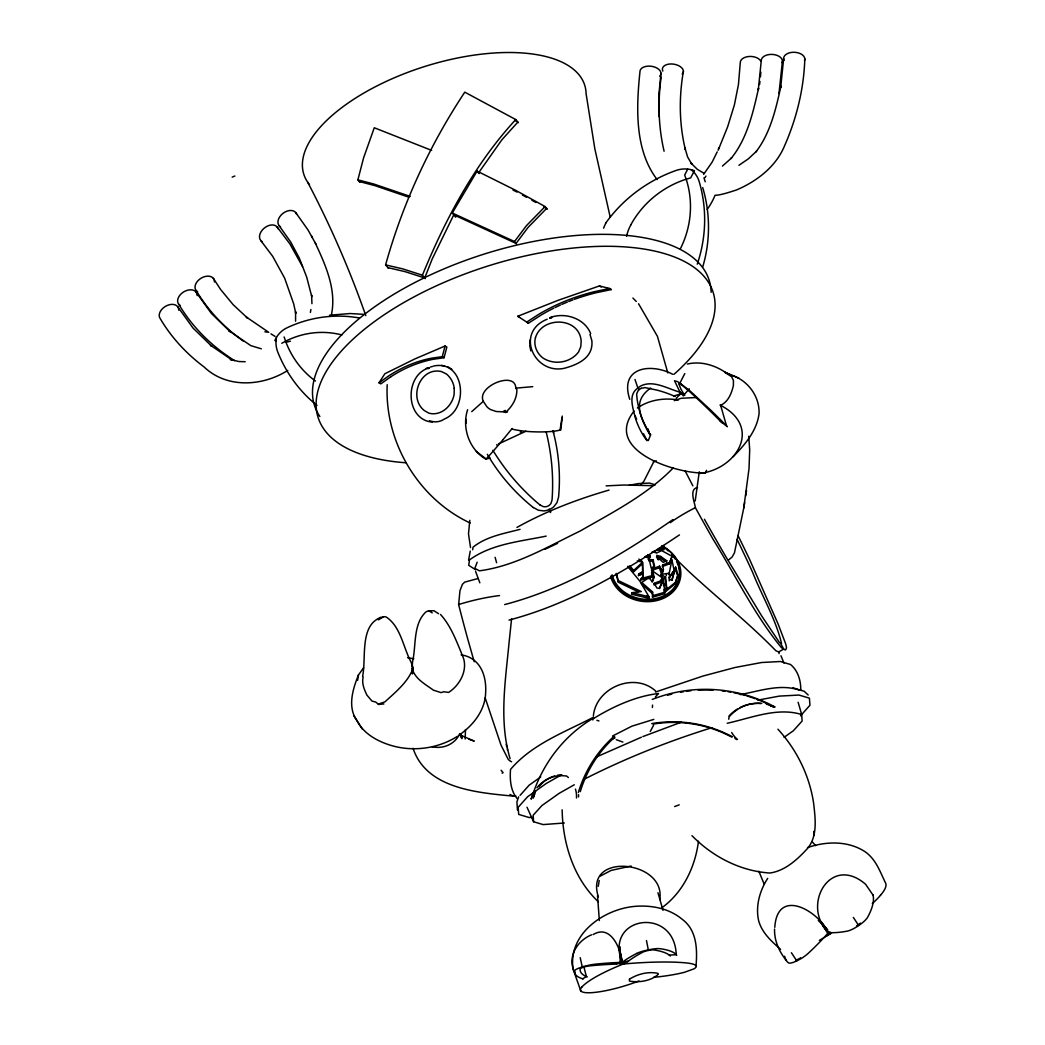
<?xml version="1.0" encoding="UTF-8"?>
<svg xmlns="http://www.w3.org/2000/svg" width="1045" height="1045" viewBox="0 0 1045 1045"><rect width="100%" height="100%" fill="white"/><g stroke="black" fill="none" stroke-linecap="round" stroke-linejoin="round"><path stroke-width="1.5" d="M620.142 946.848L620.142 964.313A84.658 13.415 -5.5 0 1 685.311 962.824A44.021 6.975 -5.5 0 1 693.919 968.872L684.645 972.229A42.858 6.792 -5.5 0 1 653.634 977.323M696.035 965.789C697.42 949.226 696.884 930.024 682.15 919.247C670.237 909.32 654.653 905.662 639.409 906.119C606.622 906.76 567.553 932.754 573.091 969.159L580.863 991.104M669.205 580.876L669.479 576.605L674.156 570.335L671.896 559.937L668.904 574.789L669.166 573.248L661.08 574.332L660.819 575.873L662.086 577.349L665.273 578.786L666.436 588.962L664.724 592.267L652.811 595.676L652.55 597.204L664.502 593.73L666.697 587.421L665.534 577.245L661.08 574.332M362.589 676.415C366.599 657.958 358.696 622.428 383.567 616.746A10.306 7.289 67 0 1 386.167 616.994C400.784 626.53 403.226 647.482 411.025 662.047A203.017 143.57 67 0 1 413.075 667.794L412.135 671.922M474.208 661.746L467.964 639.788A290.001 50.735 75.1 0 1 458.637 604.546L459.957 590.725L462.412 584.351L464.698 582.13L478.166 578.473M562.262 416.08L560.042 430.161M465.156 738.998L465.495 729.58M782.444 61.08L778.969 93.501M783.645 58.638L780.667 87.649L780.942 86.069C775.926 108.863 770.439 133.015 756.005 151.812L756.58 151.159L748.403 158.814L738.919 165.293M804.807 58.873C803.879 88.786 796.63 118.346 784.612 145.712C776.017 166.677 756.698 181.412 736.32 190.033C729.893 192.071 720.266 195.324 715.067 195.284C713.043 200.261 710.326 205.003 707.204 209.366M430.462 366.991L432.447 366.508M295.578 321.207L295.591 311.645L295.761 313.369L293.671 303.808L284.632 278.127L272.719 256.378L260.701 240.441M691.96 835.673C712.585 856.678 740.304 871.125 769.917 873.032C784.299 870.942 796.029 860.727 805.656 850.46C818.039 838.234 815.427 819.607 813.715 803.932C809.757 776.148 796.904 749.827 777.924 729.227M620.338 954.163L621.684 962.38L616.628 964.104M652.367 707.504L652.563 705.101M760.46 76.742L760.851 72.105M591.888 341.023C593.364 357.978 577.493 364.744 564.196 368.31C534.099 374.763 514.767 332.153 547.162 319.221M699.275 471.765L695.199 500.947M529.815 344.001L530.22 339.821M562.092 417.909L560.851 429.861A45.588 9.248 5.9 0 1 530.56 431.663A23.33 4.729 5.9 0 1 511.893 429.051M550.689 510.861L550.506 512.533L549.108 509.268M728.757 719.247L729.031 716.974A39.919 39.018 82 0 1 761.792 703.389M363.137 677.016C361.583 683.352 364.222 689.478 366.913 695.095L371.968 701.091L375.638 702.018L378.29 704.121L384.965 701.848C395.389 692.247 408.882 681.288 413.102 667.859M759.584 84.501L759.95 81.405M661.158 77.108C657.736 101.731 658.402 126.994 664.097 151.225M728.443 560.068L732.153 556.972L734.478 552.805L743.766 507.988L749.017 468.643L749.696 450.029L748.729 436.222M660.962 73.163L658.833 95.16L659.134 116.661M511.593 618.679L509.006 643.25C505.388 681.418 498.87 721.377 510.091 758.644M469.806 520.319L468.5 533.89L470.524 547.541M468.617 560.055L470.237 551.107M472.653 549.788L473.032 547.188C486.356 536.451 503.925 533.564 520.07 529.345M627.131 962.158A162.249 30.24 -12.3 0 1 642.714 952.217A6.597 1.228 -12.3 0 1 648.422 950.414L646.476 940.578M718.137 150.31L727.647 126.798L734.413 104.853L738.449 84.527L740.265 62.778A10.554 6.453 2.6 0 1 749.121 56.469A10.554 6.453 2.6 0 1 760.904 61.328M357.612 680.36L358.448 674.992L363.608 667.768M276.389 337.509L276.193 338.737A26.608 24.009 -65 0 0 277.813 352.178A147.933 133.499 -65 0 0 317.04 405.421M683.43 71.204C678.884 97.028 679.132 123.819 685.311 149.37L684.854 147.619L687.571 156.894L691.947 164.418L690.863 162.981L697.263 169.29L704.03 173.3M659.722 899.562C666.449 860.179 583.41 851.453 598.393 896.897M698.465 841.212C695.291 866.827 683.051 892.508 661.772 907.831M743.766 507.988L744.641 502.606M745.647 496.022L746.548 490.51M638.168 591.757L618.392 582.287L616.694 573.509M628.62 566.351L633.466 571.942L633.727 570.413L642.531 562.262L642.884 571.471L638.717 574.032L638.456 575.573L642.57 574.018L642.832 572.477L638.717 574.032M618.653 580.759L641.264 591.574L631.859 592.698L631.598 594.239L648.736 598.276L648.984 596.734L639.919 581.242L627.64 566.364M641.421 562.354L641.682 560.825L640.167 561.622L637.28 560.904M642.57 571.484L642.531 562.262M642.832 572.477L643.211 575.847L640.65 580.171L651.923 577.101L651.74 569.107L659.539 566.168L661.367 569.277L661.903 574.698L659.277 567.696L659.539 566.168M662.203 577.741L660.688 580.863L654.17 583.332L653.909 584.86L660.427 582.392L662.203 577.741L652.864 571.21L653.909 576.592L652.224 582.13L649.324 577.336L641.748 582.496L641.499 584.037L652.302 593.482L652.55 597.204M643.211 575.847L642.949 577.389L642.57 574.018M648.083 559.219L650.317 555.94L647.652 554.79M649.206 559.389L648.945 560.93L652.798 561.361L654.248 567.553L654.51 566.024L653.06 559.82L649.206 559.389L651.166 568.114L654.51 566.024M650.317 555.94L650.055 557.481L646.071 555.757M649.063 578.878L649.324 577.336M652.798 561.361L653.06 559.82M651.74 569.107L651.479 570.648L659.277 567.696M654.653 552.505L654.915 550.976L652.054 552.047M652.864 571.21L653.647 578.133L652.811 580.902M653.647 578.133L653.909 576.592M652.302 593.482L652.563 591.94L641.748 582.496M666.475 562.249L666.736 560.708L660.558 556.423L656.756 555.352L658.481 558.304L658.232 559.846L656.495 556.88L660.296 557.965L665.247 561.4M660.296 557.965L660.558 556.423M661.629 546.862L664.32 548.089L664.058 549.631L656.521 550.375M661.106 570.818L661.367 569.277M672.105 556.28L669.531 562.38L662.608 565.005L662.347 566.547L669.283 563.921L672.105 556.28L661.733 550.637L656.182 553.132L654.915 550.976M660.427 582.392L660.688 580.863M662.086 577.349L662.347 575.808M662.608 565.005L663.379 569.525L661.903 574.698M659.617 588.57L663.379 579.021L664.751 592.202L674.952 584.05L677.983 574.92L675.645 567.148L671.765 580.328L669.466 579.335M663.836 584.024L663.575 585.566L663.118 580.55M665.273 578.786L665.534 577.245M666.227 575.795L666.488 574.254M669.283 563.921L669.531 562.38M666.436 588.962L666.697 587.421M671.635 561.478L671.896 559.937M669.479 576.605L669.218 578.146L674.156 570.335M671.935 580.406L675.645 567.148M674.952 584.05L677.983 574.92M598.236 886.343L599.229 880.517M310.391 312.442L310.901 309.516M331.487 314.44C336.686 289.4 325.348 264.581 314.976 242.362M551.577 317.758L549.748 318.02L551.721 316.988C566.455 312.507 584.743 318.738 590.686 333.629M412.292 665.73L412.657 669.714M593.377 715.864C596.042 687.714 634.067 671.7 655.45 690.849M779.074 653.647L778.93 651.819A40.363 9.653 61 0 1 775.717 650.565C748.155 622.311 716.909 597.622 688.002 570.688L673.372 556.449M359.833 182.209L357.886 179.858L363.582 157.899L374.28 127.764L431.663 150.389M390.791 376.775L380.798 383.881L379.008 382.81L389.014 375.704A262.844 167.579 87.8 0 1 431.232 358.252L442.283 356.672L445.065 346.013L446.855 347.084L444.06 357.73L433.022 359.323A262.844 167.579 87.8 0 0 390.791 376.775M702.71 267.011C710.404 241.277 710.443 213.337 702.697 187.604M388.505 268.395L385.605 264.894C402.573 203.684 429.73 145.098 464.777 92.156L515.76 119.561L518.372 122.722M467.624 409.718C461.629 427.718 469.27 449.507 485.847 459.16A45.588 1.698 -51 0 0 502.972 439.697M358.448 674.992C352.818 689.034 347.227 706.982 356.92 720.58C363.516 733.59 377.258 741.245 390.817 745.346C412.971 752.06 437.881 748.703 457.462 736.307M413.297 671.008L412.383 673.907L412.004 670.825M662.164 573.156L663.379 569.525M592.828 719.979L593.273 718.712C612.906 706.603 635.582 696.218 658.507 693.514L655.424 696.871M535.576 791.156L533.133 798.067L534.648 793.978M532.623 795.062L531.121 799.151L533.603 792.032A145.255 136.085 80.6 0 1 594.017 717.758M477.147 562.236L474.848 568.362L479.42 570.818C515.564 566.05 547.828 546.613 580.184 531.017C612.592 512.377 646.986 494.938 673.307 467.846M706.538 470.328L705.493 473.032C676.742 474.077 602.573 450.735 634.067 411.09M681.81 393.207L679.224 394.997M425.276 278.649L422.415 275.188C445.353 219.189 474.521 164.3 515.76 119.561M653.569 725.308L650.277 731.487M717.21 151.865L712.141 162.132L703.612 174.371M663.379 579.021L659.29 588.361L656.913 588.008L654.17 583.332M654.131 461.041L643.824 481.353L640.624 484.945M684.788 373.574L679.89 383.136L681.183 384.599M687.714 169.199L684.684 174.959L686.709 180.876A98.622 93.567 -23.5 0 1 680.386 248.762M767.696 878.388C759.61 890.915 755.326 906.289 758.722 921.076C762.301 933.198 771.51 941.271 780.576 949.396M797.466 959.519L796.747 960.864A13.35 3.671 -33.3 0 1 788.217 962.706A147.632 40.624 -33.3 0 1 784.625 956.214M455.711 217.177L452.276 213.023L477.095 171.106L515.485 190.229L545.111 206.57L547.345 209.274M379.008 382.81L384.86 373.744L414.774 358.971L445.065 346.013M518.66 796.839L516.922 801.881L517.458 810.058M478.558 172.869L501.913 139.756L517.85 122.095L515.159 120.567M471.713 411.652L483.312 401.319L486.918 406.753A14.212 12.644 86.5 0 0 491.085 409.771L496.257 411.508L504.748 411.952M516.452 243.877L514.506 241.526L526.458 225.642L545.111 206.57M718.346 148.912L719.221 147.789M699.745 473.45C736.634 469.362 763.059 426.961 720.018 405.029M689.256 388.805L684.253 394.592L681.066 393.521A203.017 25.537 38 0 1 679.655 391.47M676.259 398.367L681.209 392.75M733.12 456.756C744.876 444.7 756.698 431.154 759.049 413.794C759.819 396.734 748.22 380.811 732.231 375.403M520.096 795.336L529.149 785.187L540.709 776.957M800.548 715.812L809.953 705.244L809.418 698.164L798.981 695.056L779.348 696.101L757.965 700.111M378.303 619.045L380.315 617.334M633.466 571.942L642.27 563.804M650.656 388.009C631.65 401.659 640.663 416.864 649.69 433.949L650.748 434.615L648.292 440.572L646.581 439.605L643.498 433.793M550.637 317.889L551.721 316.988L549.866 318.189M459.434 734.87C473.307 725.217 485.22 710.234 485.638 692.717C486.683 675.331 480.086 657.71 461.132 654.836M664.986 590.738L675.214 582.509M600.496 875.997L611.103 870.42L631.115 866.018M672.941 519.6C621.409 555.287 565.672 588.596 504.67 604.572M612.514 736.02L631.898 726.17L653.83 719.378M722.435 166.077L731.591 157.926L731.017 158.54C747.188 138.763 753.066 112.533 758.605 88.133L758.304 89.713L761.269 60.688A10.607 6.479 2.6 0 1 773.065 54.471A10.607 6.479 2.6 0 1 782.143 62.752M428.267 368.689L429.351 367.84C404.533 374.293 404.598 419.646 432.29 422.115M506.812 412.357L507.57 411.769M621.631 962.732L625.602 961.609M784.077 737.326L793.39 730.729L802.129 721.024L801.698 714.532L798.119 702.24M679.459 534.909C626.739 570.1 570.674 603.892 508.98 620.103M582.705 978.799L586.349 976.539L583.789 966.364M574.358 299.366A262.844 219.019 39.1 0 1 596.133 292.744L611.312 289.556L609.522 288.485L594.357 291.686A262.844 219.019 39.1 0 0 539.05 314.127L526.654 322.134L528.443 323.205L540.84 315.211A262.844 219.019 39.1 0 1 553.824 308.144M774.789 927.346C777.362 886.957 818.339 910.783 828.385 932.597L827.64 933.094L821.67 923.819L823.643 925.374M593.116 934.583C610.816 923.806 620.887 948.912 622.088 962.367C603.853 915.903 674.547 905.871 676.219 954.66L669.309 955.13M638.456 575.573L642.623 573.013M378.394 619.855L383.567 616.746M637.372 408.02C649.219 399.765 664.424 397.57 678.466 400M516.922 527.425C545.921 511.253 577.206 499.275 609.065 490.079M778.93 651.819L783.672 649.089A40.167 5.708 60.4 0 0 785.657 649.872L786.532 647.835L785.788 644.138L778.225 624.27L749.774 559.793A290.001 41.199 60.4 0 0 737.992 535.536M561.766 774.672L546.287 783.45L527.568 796.773L518.163 807.328L518.699 814.408L529.136 817.53L532.153 817.36M574.293 784.769L559.193 793.312L541.898 805.564L533.159 815.257L533.577 821.749L543.152 824.596L564.352 822.99M498.583 443.916L525.896 431.219M281.784 343.269L287.101 340.461A98.962 88.263 -87.8 0 1 341.885 334.949M502.136 773.169L503.102 772.66L501.104 770.269M287.741 370.439C262.582 386.389 226.804 388.714 204.18 367.03C186.676 353.941 171.484 337.666 160.342 318.816A10.607 7.263 -32 0 1 166.769 305.649A10.607 7.263 -32 0 1 178.747 310.247M591.548 934.831C577.088 940.709 566.808 957.155 574.737 972.477M544.785 549.343L557.599 543.361M593.482 717.236C564.705 732.179 532.009 744.079 510.522 769.433C509.751 779.505 510.469 790.738 517.288 798.798M595.937 757.168L641.382 737.221M585.344 778.643C626.02 758.095 668.473 741.153 711.998 727.66M830.004 931.892L828.659 932.545L821.527 922.944M666.736 560.708L663.235 562.38L658.481 558.304M428.215 368.336L429.351 367.84M611.887 739.285L614.852 738.031M641.277 388.322L644.974 387.604L657.148 390.151A225.328 134.387 -35 0 1 675.188 396.538M528.443 323.205L517.758 316.269L558.134 300.307L599.386 285.951L609.522 288.485M232.186 177.114L234.877 176.017M655.463 692.038L702.998 676.037L735.171 667.468L761.609 662.517L780.471 661.498L790.516 664.502C798.053 670.655 800.914 680.687 800.77 690.118M642.858 736.581L681.209 722.213M674.639 806.544L679.211 804.846M433.466 366.077C464.685 359.271 469.597 408.909 444.347 419.019A17.282 11.822 72.7 0 1 443.315 419.685C439.174 422.245 433.975 422.428 429.469 420.73M674.273 400.614L681.288 398.263L696.27 397.531M653.308 461.825L656.391 460.897M673.868 395.964L682.111 393.495M412.239 666.423A201.411 171.628 -75.8 0 1 412.54 661.864C416.315 645.823 412.866 623.839 426.033 611.834A10.489 8.935 -75.8 0 1 428.972 610.855L434.002 610.737L438.56 613.689M640.912 578.63L652.184 575.573M727.202 723.258C751.277 718.019 777.167 706.956 801.698 714.532M740.16 694.598C759.624 691.111 780.667 683.273 800.091 690.392M807.524 847.573C826.099 841.238 847.691 840.585 864.737 851.492C875.984 859.068 880.099 871.909 885.781 883.495A45.575 13.402 -28.7 0 1 880.439 895.278M286.108 342.237L290.445 341.206M505.271 410.855L503.468 411.286L505.963 412.592M426.229 368.349L429.025 367.709M687.401 364.052C701.365 360.708 716.23 365.515 727.529 373.862M628.567 961.021L622.271 962.314L620.142 951.42L620.625 958.174M629.208 485.272L638.417 483.587L649.428 483.064L655.333 484.854M546.182 536.111C520.214 541.493 491.542 543.87 469.505 559.885L468.722 565.293L475.671 569.799M329.488 315.237L350.01 313.539L363.634 314.336M515.642 388.165L532.728 386.663M378.342 704.487L383.881 703.938M658.285 548.69L664.32 548.089M413.062 748.298C426.478 789.066 478.257 792.711 513.709 796.172L515.93 795.976M520.24 432.068L521.194 432.016M606.139 485.86L623.917 485.024L652.89 485.677M264.881 331.801L268.722 332.31L246.241 316.988L247.678 318.202L233.166 304.696L220.613 289.491L213.337 278.349M697.524 487.453C688.89 489.099 694.559 502.005 695.395 507.661A290.001 41.199 60.4 0 0 713.173 539.442C735.549 575.468 754.281 614.512 781.216 647.404A40.167 5.708 60.4 0 0 783.672 649.089L780.68 643.38M245.209 361.714L238.835 361.531L230.266 359.428L231.964 359.95L210.489 345.229L211.926 346.444L193.025 328.052L177.598 306.603M615.897 964.117A162.249 28.907 -12.4 0 0 590.059 965.828A6.597 1.176 -12.4 0 0 583.567 967.161L582.261 966.991A12.762 2.273 -12.4 0 0 574.868 970.57A141.088 25.132 -12.4 0 0 583.149 978.943M261.341 348.821L250.852 345.66L228.829 330.625L230.305 331.814L211.39 313.435L195.964 291.973M407.589 657.645L413.833 658.82M441.565 365.371L444.621 366.077M644.739 556.854L648.344 557.677M385.605 264.894L402.782 268.892L422.415 275.188M622.885 742.068L616.302 739.703M387.852 267.611L405.068 271.648L424.714 277.97L432.238 258.912L453.765 214.826L516.073 243.42L527.999 227.496L546.626 208.399L543.949 206.923M631.859 592.698L648.984 596.734M606.962 288.472L611.312 289.556M357.886 179.858L373.653 183.972L410.228 196.408M359.258 181.517L374.868 185.618L408.752 197.178M766.338 704.069L775.05 707.034L768.402 703.612A145.255 144.55 17.1 0 0 652.224 699.418M792.985 687.819L804.193 691.281L808.177 695.016M596.917 720.318L598.942 720.932M468.8 739.194L474.234 741.127L461.929 735.706M276.22 341.023L274.835 340.461L277.029 336.477A26.399 23.552 -87.8 0 1 286.839 327.882A148.351 132.31 -87.8 0 1 359.349 317.967M769.773 705.427L774.045 707.178L767.579 703.873A142.682 141.976 17.8 0 0 756.632 699.209M739.129 378.303L724.577 372.216L730.625 374.763M672.758 374.319C650.526 362.537 619.123 367.304 629.756 399.321M452.276 213.023L514.506 241.526M509.908 794.474L513.709 796.172M513.043 190.072L517.079 192.084M522.461 195.049L526.497 197.283M531.879 200.261L535.902 202.495M275.057 336.385L270.955 333.891M470.198 523.022C418.235 498.778 384.429 441.891 387.199 384.73M727.216 373.953L731.565 376.657L733.433 380.484L733.394 385.592C731.513 393.39 728.404 401.607 720.632 405.342L726.575 425.968L720.07 420.874L719.613 419.189M447.678 366.782L451.793 369.212M599.386 285.951L601.175 287.022M517.758 316.269L519.535 317.34M442.283 356.672L444.06 357.73M681.013 393.456L682.307 394.252M428.972 610.855L432.225 612.892M234.576 360.629C212.004 346.47 192.411 327.32 178.826 304.33M241.16 339.547L243.498 341.219M533.407 507.53L538.41 510.234L543.87 510.914A13.559 13.324 35.3 0 0 549.03 509.49A13.559 13.337 35.3 0 0 553.68 506.89L556.998 502.593L558.553 497.198A189.968 186.82 35.3 0 0 552.988 430.775M539.899 504.866L543.008 506.498A7.197 7.08 35.3 0 0 547.632 506.25A7.21 7.093 35.3 0 0 551.055 503.167L552.06 499.863A218.157 214.525 35.3 0 0 546.104 431.729M476.311 451.44L485.807 458.729A45.588 10.097 -52.5 0 0 490.014 457.893M239.984 338.711C222.494 325.622 207.302 309.359 196.16 290.51M440.494 614.434C451.009 625.955 456.508 641.382 462.478 655.607M691.176 169.669L692.09 170.453A26.608 25.237 -23.5 0 1 699.209 181.647A147.933 140.343 -23.5 0 1 697.263 264.189M568.375 777.532L566.677 776.056A39.919 35.112 61.8 0 0 536.986 787.76M680.491 392.698L683.443 395.924M818.3 920.54L827.679 929.632M639.331 389.537L637.881 388.087L634.994 379.453M460.27 734.086L462.125 735.928M632.891 298.034L636.287 301.469M497.08 445.353L496.845 444.53M598.302 901.757C573.444 878.192 562.719 843.328 562.145 809.81M483.299 401.306C476.167 386.467 515.394 370.296 515.812 388.139L516.883 389.641C517.014 398.615 512.272 406.414 505.767 412.239L505.14 410.372M657.148 179.583C634.406 149.971 636.274 107.23 639.958 71.752A10.568 6.257 7.5 0 1 652.864 66.54A10.568 6.257 7.5 0 1 659.722 76.22M663.131 545.49L667.912 550.806M812.657 842.283L815.622 845.653M629.848 565.933L633.727 570.413M477.095 171.106L479.132 173.561M277.134 227L289.87 243.89L302.619 266.697M821.096 921.559L828.371 932.532C801.071 905.702 830.07 853.634 865.587 884.266L872.98 895.043M460.322 734.635L462.23 737.038L460.427 734.348M638.835 559.062L640.559 561.256M295.696 212.553L307.961 229.874L315.851 244.007M279.12 225.668L290.719 242.035L299.314 258.102L306.694 277.134L311.501 295.565M507.57 750.075L507.295 749.043M853.334 917.405L858.676 925.504A13.35 3.788 -33.4 0 1 847.129 931.147A147.632 41.813 -33.4 0 1 827.81 932.493M791.405 952.726L796.747 960.864A13.35 3.671 -33.3 0 0 808.438 953.144A147.632 40.624 -33.3 0 0 828.319 932.689M786.284 960.433C779.139 951.577 774.175 940.591 774.567 929.044M679.655 391.47L674.508 380.733L677.565 381.673A10.306 1.293 38 0 1 679.89 383.136L690.027 390.921L709.294 408.791A204.441 25.72 38 0 1 727.333 426.752M684.997 470.668L692.861 485.847M353.772 715.616L362.445 729.24M647.077 595.454L648.736 598.276M638.56 303.768L657.436 336.333L667.794 372.895M311.593 236.039L312.468 237.698M307.635 182.13C330.246 225.132 349.735 269.767 365.789 315.616M764.078 883.926L758.84 871.203M479.838 582.823L475.579 571.406M527.007 807.223L533.577 821.749M636.64 419.254L635.177 415.805M780.955 655.764L784.024 663.144M460.113 734.426L461.903 738.684L460.166 734.295M412.135 668.369C414.852 678.923 425.419 684.279 433.414 690.17L441.068 692.613L443.72 691.751L448.605 692.417C460.414 684.88 468.839 668.669 462.243 655.137M284.122 336.973L286.212 342.865A98.622 88.995 -65 0 0 315.446 381.02M589.994 334.465L591.731 340.252M705.231 181.778L703.964 177.794M647.978 428.842L649.912 434.629M657.971 892.757L663 910.339M485.18 697.89L501.012 745.124L508.105 759.166A40.167 7.028 75.1 0 0 510.26 760.982M675.383 568.689L677.251 574.907M496.61 562.746L495.108 557.312M616.041 573.587L618.392 582.287M412.213 667.977L413.154 671.465M610.149 216.864L594.827 148.782L586.101 93.75A147.345 66.162 -17.6 0 0 421.096 67.664A147.345 66.162 -17.6 0 0 309.424 184.547M506.224 744.301L506.799 746.783M580.223 957.703L582.261 966.991A12.762 2.273 -12.4 0 1 595.35 964.169A141.088 25.132 -12.4 0 1 622.964 962.341M622.115 962.367L619.162 947.658M529.684 345.399L530.821 350.885M553.288 430.88L553.68 433.1M599.347 920.554L597.518 895.591M813.82 831.402L814.238 834.864M664.032 589.641L664.502 593.73M311.776 296.845L311.619 295.121L311.933 303.664M651.597 572.268L651.923 577.101M652.563 591.94L652.811 595.676M466.031 419.358L466.122 423.369M641.303 388.309A5.525 3.292 -35 0 0 638.116 390.725L636.653 393.939L637.032 398.459A228.097 136.046 -35 0 0 649.964 434.589M646.959 440.663A202.821 120.972 -35 0 1 635.229 417.569C633.113 408.216 627.758 394.736 637.881 388.087A10.489 6.257 -35 0 1 640.689 386.01C652.72 379.844 666.632 388.139 678.257 391.666A201.411 120.123 -35 0 1 681.862 393.364M684.762 395.363A228.071 28.685 38 0 1 680.804 388.831L678.741 383.619L680.099 383.946A5.356 0.679 38 0 1 682.45 385.487L690.236 392.175A229.717 28.894 38 0 1 722.017 422.859M459.748 733.812A24.636 23.238 13 0 1 432.068 746.757M737.078 539.364A337.365 47.926 60.4 0 1 752.478 571.994C761.779 595.585 775.821 619.097 781.529 643.524A20.665 2.939 60.4 0 1 779.361 642.322L761.557 615.727L726.314 557.455A337.365 47.926 60.4 0 1 704.434 519.26M670.276 522.67A46.333 10.424 -27.7 0 1 695.395 507.661M667.52 695.252A142.682 141.976 17.8 0 1 671.831 694.115M680.556 692.26A142.682 141.976 17.8 0 1 683.482 691.764M686.421 691.32A142.682 141.976 17.8 0 1 690.849 690.784M698.256 690.183A142.682 141.976 17.8 0 1 713.121 690.144M722.004 690.876A142.682 141.976 17.8 0 1 724.956 691.228M727.908 691.659A142.682 141.976 17.8 0 1 730.847 692.143M733.76 692.691A142.682 141.976 17.8 0 1 745.333 695.474M746.757 695.892A142.682 141.976 17.8 0 1 755.235 698.687M653.086 724.107A122.892 122.722 -5.8 0 1 731.605 737.025M651.753 723.597A126.236 126.066 -7 0 1 732.427 736.777M729.044 715.956A39.919 39.018 82 0 1 737.326 709.085M739.991 707.583A39.919 39.018 82 0 1 760.786 703.533M737.522 739.442A23.447 22.912 82 0 1 731.696 732.506M736.516 739.586A23.447 22.912 82 0 1 734.818 738.07M580.262 791.64A122.892 117.21 77.4 0 1 614.826 737.052M578.316 792.528A126.236 120.436 77.6 0 1 613.885 736.477M538.998 786.676A39.919 35.112 61.8 0 1 554.764 775.926M557.455 775.259A39.919 35.112 61.8 0 1 560.211 774.828M575.468 789.106A23.447 20.613 61.8 0 1 576.487 797.988M578.551 794.683A23.447 20.613 61.8 0 1 578.512 796.904M661.629 545.908A34.341 28.685 9.6 0 1 666.096 594.579A34.341 28.685 9.6 0 1 612.083 574.815M678.806 567.409A34.341 28.685 9.6 0 1 652.42 600.235A34.341 28.685 9.6 0 1 611.887 575.991M671.739 554.699A34.341 28.685 9.6 0 1 675.122 559.023M676.598 561.557A34.341 28.685 9.6 0 1 678.388 565.92M664.711 547.58A35.661 29.796 9.6 0 1 665.43 597.374A35.661 29.796 9.6 0 1 610.593 576.148M583.567 967.161A6.597 1.176 -12.4 0 0 580.158 968.924A162.249 28.907 -12.4 0 0 587.277 976.918M648.422 950.414A6.597 1.228 -12.3 0 1 653.935 949.918A162.249 30.24 -12.3 0 1 670.315 956.005M636.718 953.445A12.762 2.377 -12.3 0 1 648.514 949.853A12.762 2.377 -12.3 0 1 659.944 948.69A141.088 26.295 -12.3 0 1 676.755 955.365M581.765 987.107A85.063 16.707 -16.9 0 1 625.851 962.967M639.004 980.968A43.563 8.556 -16.9 0 1 594.945 992.384A43.563 8.556 -16.9 0 1 581.908 987.068M621.644 962.798A141.088 26.295 -12.3 0 1 636.705 953.445M511.619 761.753A40.167 7.028 75.1 0 1 510.966 761.491M458.637 604.546A46.333 8.543 -13 0 1 499.523 595.572M858.676 925.504A13.35 3.788 -33.4 0 0 867.663 917.183A147.632 41.813 -33.4 0 0 872.875 894.611M831.18 933.081A88.59 22.415 -40.3 0 1 819.332 940.395M880.556 895.251A89.008 26.177 -28.7 0 1 872.314 903.651M831.559 933.028A89.008 26.177 -28.7 0 1 825.955 936.216M800.522 957.756A6.91 1.894 -33.3 0 1 800.013 958.095M798.981 958.722A6.91 1.894 -33.3 0 1 797.962 959.284M796.982 959.741A6.91 1.894 -33.3 0 1 795.637 960.25M860.388 923.101A6.91 1.959 -33.4 0 1 859.526 923.832M859.068 924.198A6.91 1.959 -33.4 0 1 858.585 924.551M857.592 925.23A6.91 1.959 -33.4 0 1 856.56 925.857M784.077 60.323A10.607 6.479 2.6 0 1 793.926 52.263A10.607 6.479 2.6 0 1 804.532 60.545M662.817 71.086A10.62 6.218 9 0 1 673.947 64.189A10.62 6.218 9 0 1 682.176 74.234M705.127 177.532A10.568 3.684 89.3 0 1 705.937 176.109M605.669 223.16A148.351 144.824 8 0 1 676.102 170.453A26.399 25.772 8 0 1 689.961 169.408L694.455 170.662L690.68 177.846L684.423 179.779A98.962 96.61 8 0 0 630.827 224.806M603.592 228.202A52.328 51.087 8 0 1 605.8 223.212M626.608 236.235A42.009 41.003 8 0 1 630.866 224.832M180.328 305.571A10.607 7.263 -32 0 1 183.855 291.79A10.607 7.263 -32 0 1 197.178 295.591M280.582 226.909A10.568 7.263 -37.7 0 1 282.829 213.467A10.568 7.263 -37.7 0 1 296.597 214.238M262.164 241.682A10.62 7.302 -39.4 0 1 264.32 228.045A10.62 7.302 -39.4 0 1 278.048 228.698M197.636 291.777A10.554 7.224 -32 0 1 201.332 278.048A10.554 7.224 -32 0 1 214.473 281.993M405.865 462.765A207.197 93.044 -17.6 0 1 351.642 340.474A207.197 93.044 -17.6 0 1 633.1 247.613A207.197 93.044 -17.6 0 1 674.025 374.28M319.848 416.498A207.028 92.966 -17.6 0 1 483.548 254.275A207.028 92.966 -17.6 0 1 711.136 292.313M560.055 430.004A45.588 2.26 9.6 0 1 559.806 430.292M512.128 428.463A23.33 0.862 -51 0 1 502.985 439.671M533.355 507.583A189.681 186.532 35.3 0 1 487.336 454.301M539.873 504.892A217.804 214.186 35.3 0 1 492.913 450.343M555.156 307.491A262.844 219.019 39.1 0 1 560.525 304.983M561.883 304.382A262.844 219.019 39.1 0 1 567.383 302.057M568.767 301.496A262.844 219.019 39.1 0 1 572.96 299.876M535.484 337.6C533.368 345.229 536.738 353.249 542.904 357.965C554.203 365.436 570.466 362.837 578.603 351.917L580.811 346.561L581.164 340.957C579.257 316.739 542.055 316.086 535.484 337.6M454.235 388.335L454.131 394.292C452.224 405.852 441.134 416.419 428.894 413.18L424.348 410.58C407.863 397.688 420.508 366.338 441.591 371.615L446.489 374.019C450.748 377.637 453.608 382.64 454.235 388.335M629.443 979.204L629.443 981.085C638.952 982.888 651.296 980.928 658.389 974.188L657.88 973.352C648.409 971.262 637.541 974.005 629.443 979.204"/></g></svg>
